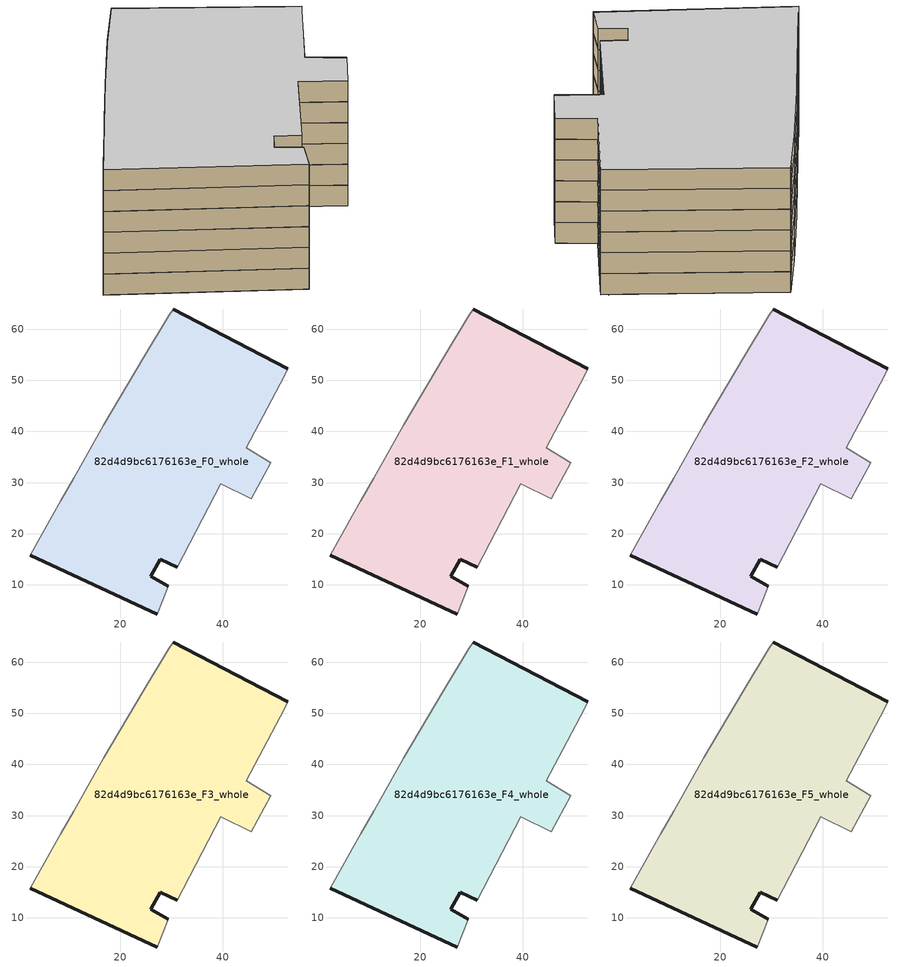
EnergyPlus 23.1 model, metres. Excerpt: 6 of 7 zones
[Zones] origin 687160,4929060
82d4d9bc6176163e_F0_whole
 floor ground (EU_floor_Construction): 31.18,13.4 39.67,29.8 45.61,26.82 49.44,33.89 44.6,36.77 52.02,50.81 52.78,52.29 30.36,63.94 29.52,62.58 24.56,54.54 16.81,41.26 10.87,30.8 8.37,26.4 6.75,23.54 2.37,15.82 27.21,4.3 29.42,9.73 26.01,11.7 27.8,14.97 z0
 wall outside (EU_wall_Construction): 31.18,13.4 27.8,14.97 26.01,11.7 29.42,9.73 / 27.21,4.3 2.37,15.82 / 30.36,63.94 52.78,52.29 z0:3
 wall adiabatic (EU_wall_Construction): 29.42,9.73 27.21,4.3 / 2.37,15.82 6.75,23.54 8.37,26.4 10.87,30.8 16.81,41.26 24.56,54.54 29.52,62.58 30.36,63.94 / 52.78,52.29 52.02,50.81 44.6,36.77 49.44,33.89 45.61,26.82 39.67,29.8 31.18,13.4 z0:3
82d4d9bc6176163e_F1_whole
 floor to 82d4d9bc6176163e_F0_whole (EU_floor_Construction): 31.18,13.4 39.67,29.8 45.61,26.82 49.44,33.89 44.6,36.77 52.02,50.81 52.78,52.29 30.36,63.94 29.52,62.58 24.56,54.54 16.81,41.26 10.87,30.8 8.37,26.4 6.75,23.54 2.37,15.82 27.21,4.3 29.42,9.73 26.01,11.7 27.8,14.97 z3
 wall outside (EU_wall_Construction): 31.18,13.4 27.8,14.97 26.01,11.7 29.42,9.73 / 27.21,4.3 2.37,15.82 / 30.36,63.94 52.78,52.29 z3:6
 wall adiabatic (EU_wall_Construction): 29.42,9.73 27.21,4.3 / 2.37,15.82 6.75,23.54 8.37,26.4 10.87,30.8 16.81,41.26 24.56,54.54 29.52,62.58 30.36,63.94 / 52.78,52.29 52.02,50.81 44.6,36.77 49.44,33.89 45.61,26.82 39.67,29.8 31.18,13.4 z3:6
82d4d9bc6176163e_F2_whole
 floor to 82d4d9bc6176163e_F1_whole (EU_floor_Construction): 31.18,13.4 39.67,29.8 45.61,26.82 49.44,33.89 44.6,36.77 52.02,50.81 52.78,52.29 30.36,63.94 29.52,62.58 24.56,54.54 16.81,41.26 10.87,30.8 8.37,26.4 6.75,23.54 2.37,15.82 27.21,4.3 29.42,9.73 26.01,11.7 27.8,14.97 z6
 wall outside (EU_wall_Construction): 31.18,13.4 27.8,14.97 26.01,11.7 29.42,9.73 / 27.21,4.3 2.37,15.82 / 30.36,63.94 52.78,52.29 z6:9
 wall adiabatic (EU_wall_Construction): 29.42,9.73 27.21,4.3 / 2.37,15.82 6.75,23.54 8.37,26.4 10.87,30.8 16.81,41.26 24.56,54.54 29.52,62.58 30.36,63.94 / 52.78,52.29 52.02,50.81 44.6,36.77 49.44,33.89 45.61,26.82 39.67,29.8 31.18,13.4 z6:9
82d4d9bc6176163e_F3_whole
 floor to 82d4d9bc6176163e_F2_whole (EU_floor_Construction): 31.18,13.4 39.67,29.8 45.61,26.82 49.44,33.89 44.6,36.77 52.02,50.81 52.78,52.29 30.36,63.94 29.52,62.58 24.56,54.54 16.81,41.26 10.87,30.8 8.37,26.4 6.75,23.54 2.37,15.82 27.21,4.3 29.42,9.73 26.01,11.7 27.8,14.97 z9
 wall outside (EU_wall_Construction): 31.18,13.4 27.8,14.97 26.01,11.7 29.42,9.73 / 27.21,4.3 2.37,15.82 / 30.36,63.94 52.78,52.29 z9:12
 wall adiabatic (EU_wall_Construction): 29.42,9.73 27.21,4.3 / 2.37,15.82 6.75,23.54 8.37,26.4 10.87,30.8 16.81,41.26 24.56,54.54 29.52,62.58 30.36,63.94 / 52.78,52.29 52.02,50.81 44.6,36.77 49.44,33.89 45.61,26.82 39.67,29.8 31.18,13.4 z9:12
82d4d9bc6176163e_F4_whole
 floor to 82d4d9bc6176163e_F3_whole (EU_floor_Construction): 31.18,13.4 39.67,29.8 45.61,26.82 49.44,33.89 44.6,36.77 52.02,50.81 52.78,52.29 30.36,63.94 29.52,62.58 24.56,54.54 16.81,41.26 10.87,30.8 8.37,26.4 6.75,23.54 2.37,15.82 27.21,4.3 29.42,9.73 26.01,11.7 27.8,14.97 z12
 wall outside (EU_wall_Construction): 31.18,13.4 27.8,14.97 26.01,11.7 29.42,9.73 / 27.21,4.3 2.37,15.82 / 30.36,63.94 52.78,52.29 z12:15
 wall adiabatic (EU_wall_Construction): 29.42,9.73 27.21,4.3 / 2.37,15.82 6.75,23.54 8.37,26.4 10.87,30.8 16.81,41.26 24.56,54.54 29.52,62.58 30.36,63.94 / 52.78,52.29 52.02,50.81 44.6,36.77 49.44,33.89 45.61,26.82 39.67,29.8 31.18,13.4 z12:15
82d4d9bc6176163e_F5_whole
 floor to 82d4d9bc6176163e_F4_whole (EU_floor_Construction): 31.18,13.4 39.67,29.8 45.61,26.82 49.44,33.89 44.6,36.77 52.02,50.81 52.78,52.29 30.36,63.94 29.52,62.58 24.56,54.54 16.81,41.26 10.87,30.8 8.37,26.4 6.75,23.54 2.37,15.82 27.21,4.3 29.42,9.73 26.01,11.7 27.8,14.97 z15
 wall outside (EU_wall_Construction): 31.18,13.4 27.8,14.97 26.01,11.7 29.42,9.73 / 27.21,4.3 2.37,15.82 / 30.36,63.94 52.78,52.29 z15:18
 wall adiabatic (EU_wall_Construction): 29.42,9.73 27.21,4.3 / 2.37,15.82 6.75,23.54 8.37,26.4 10.87,30.8 16.81,41.26 24.56,54.54 29.52,62.58 30.36,63.94 / 52.78,52.29 52.02,50.81 44.6,36.77 49.44,33.89 45.61,26.82 39.67,29.8 31.18,13.4 z15:18
 ceiling to 82d4d9bc6176163e_F6_whole (EU_floor_Construction): 52.78,52.29 52.02,50.81 44.6,36.77 49.44,33.89 45.61,26.82 39.67,29.8 31.18,13.4 27.8,14.97 26.01,11.7 29.42,9.73 27.21,4.3 2.37,15.82 6.75,23.54 8.37,26.4 10.87,30.8 16.81,41.26 24.56,54.54 29.52,62.58 30.36,63.94 z18
shading: 26.42,4.72 51.9,52.96 z0:15
[Building]
EU S2 Campaign: North Axis=0; Terrain=City; Solar Distribution=FullExterior
[Site:Location]
Bologna: Latitude=44.5; Longitude=11.25; Time Zone=1; Elevation=37
[SizingPeriod:WeatherFileDays]
AnnualSizingPeriod: Begin Month=1; Begin Day of Month=1; End Month=12; End Day of Month=31; Day of Week for Start Day=Monday; Use Weather File Daylight Saving Period=No; Use Weather File Rain and Snow Indicators=No
[MATERIAL]
EU_InternalMass_Material: Roughness=MediumRough; Thickness=0.1; Conductivity=1; Density=1800; Specific Heat=900; Thermal Absorptance=0.9; Solar Absorptance=0.7; Visible Absorptance=0.7
[MATERIAL:NOMASS] Roughness=MediumRough; Thermal Absorptance=0.9; Solar Absorptance=0.7; Visible Absorptance=0.7
Name | Thermal Resistance
EU_wall_NoMass | 0.890213
EU_floor_NoMass | 0.79516
[CONSTRUCTION]
EU_wall_Construction: EU_wall_NoMass
EU_floor_Construction: EU_floor_NoMass
EU_InternalMass_Construction: EU_InternalMass_Material
[ZONE] Type=1; Multiplier=1; Ceiling Height=autocalculate; Volume=4405; Floor Area=autocalculate; Part of Total Floor Area=Yes
82d4d9bc6176163e_F0_whole; 82d4d9bc6176163e_F1_whole; 82d4d9bc6176163e_F2_whole; 82d4d9bc6176163e_F3_whole; 82d4d9bc6176163e_F4_whole; 82d4d9bc6176163e_F5_whole
[INTERNALMASS] Construction=EU_InternalMass_Construction; Surface Area=1281
Name | Zone or ZoneList
82d4d9bc6176163e_F0_whole_EU_InternalMass | 82d4d9bc6176163e_F0_whole
82d4d9bc6176163e_F1_whole_EU_InternalMass | 82d4d9bc6176163e_F1_whole
82d4d9bc6176163e_F2_whole_EU_InternalMass | 82d4d9bc6176163e_F2_whole
82d4d9bc6176163e_F3_whole_EU_InternalMass | 82d4d9bc6176163e_F3_whole
82d4d9bc6176163e_F4_whole_EU_InternalMass | 82d4d9bc6176163e_F4_whole
82d4d9bc6176163e_F5_whole_EU_InternalMass | 82d4d9bc6176163e_F5_whole
[OTHEREQUIPMENT] Fuel Type=Electricity; Design Level Calculation Method=Watts/Area; Power per Zone Floor Area=1; Fraction Latent=0; Fraction Radiant=0; Fraction Lost=0; Carbon Dioxide Generation Rate=0; EndUse Subcategory=EU_Step8_InternalGains
Name | Zone or ZoneList or Space or SpaceList | Schedule
EU_Step8_InternalGain_82d4d9bc6176163e_F0_whole_f000 | 82d4d9bc6176163e_F0_whole | EU_Step8_GainSchedule_82d4d9bc6176163e_F0_whole_f000
EU_Step8_InternalGain_82d4d9bc6176163e_F1_whole_f000 | 82d4d9bc6176163e_F1_whole | EU_Step8_GainSchedule_82d4d9bc6176163e_F1_whole_f000
EU_Step8_InternalGain_82d4d9bc6176163e_F2_whole_f000 | 82d4d9bc6176163e_F2_whole | EU_Step8_GainSchedule_82d4d9bc6176163e_F2_whole_f000
EU_Step8_InternalGain_82d4d9bc6176163e_F3_whole_f000 | 82d4d9bc6176163e_F3_whole | EU_Step8_GainSchedule_82d4d9bc6176163e_F3_whole_f000
EU_Step8_InternalGain_82d4d9bc6176163e_F4_whole_f000 | 82d4d9bc6176163e_F4_whole | EU_Step8_GainSchedule_82d4d9bc6176163e_F4_whole_f000
EU_Step8_InternalGain_82d4d9bc6176163e_F5_whole_f000 | 82d4d9bc6176163e_F5_whole | EU_Step8_GainSchedule_82d4d9bc6176163e_F5_whole_f000
[ZONEVENTILATION:DESIGNFLOWRATE] Schedule=EU_AlwaysOn; Design Flow Rate Calculation Method=AirChanges/Hour; Air Changes per Hour=0.718634; Ventilation Type=Natural; Fan Pressure Rise=0; Fan Total Efficiency=1; Constant Term Coefficient=1; Temperature Term Coefficient=0; Velocity Term Coefficient=0; Velocity Squared Term Coefficient=0; Minimum Indoor Temperature=-100; Maximum Indoor Temperature=100; Delta Temperature=-100; Minimum Outdoor Temperature=-100; Maximum Outdoor Temperature=100; Maximum Wind Speed=40
Name | Zone or ZoneList or Space or SpaceList
EU_ConstantAir_82d4d9bc6176163e_F0_whole | 82d4d9bc6176163e_F0_whole
EU_ConstantAir_82d4d9bc6176163e_F1_whole | 82d4d9bc6176163e_F1_whole
EU_ConstantAir_82d4d9bc6176163e_F2_whole | 82d4d9bc6176163e_F2_whole
EU_ConstantAir_82d4d9bc6176163e_F3_whole | 82d4d9bc6176163e_F3_whole
EU_ConstantAir_82d4d9bc6176163e_F4_whole | 82d4d9bc6176163e_F4_whole
EU_ConstantAir_82d4d9bc6176163e_F5_whole | 82d4d9bc6176163e_F5_whole
[HVACTEMPLATE:THERMOSTAT] Constant Heating Setpoint=20; Constant Cooling Setpoint=50
EU_HeatOnly_82d4d9bc6176163e_F0_whole; EU_HeatOnly_82d4d9bc6176163e_F1_whole; EU_HeatOnly_82d4d9bc6176163e_F2_whole; EU_HeatOnly_82d4d9bc6176163e_F3_whole; EU_HeatOnly_82d4d9bc6176163e_F4_whole; EU_HeatOnly_82d4d9bc6176163e_F5_whole; EU_HeatOnly_82d4d9bc6176163e_F6_whole
[HVACTEMPLATE:ZONE:IDEALLOADSAIRSYSTEM] System Availability Schedule=EU_AlwaysOn; Maximum Heating Supply Air Temperature=50; Minimum Cooling Supply Air Temperature=13; Maximum Heating Supply Air Humidity Ratio=0.0156; Minimum Cooling Supply Air Humidity Ratio=0.0077; Heating Limit=NoLimit; Cooling Limit=NoLimit; Heating Availability Schedule=EU_AlwaysOn; Cooling Availability Schedule=EU_CoolingOff; Dehumidification Control Type=ConstantSensibleHeatRatio; Cooling Sensible Heat Ratio=0.7; Dehumidification Setpoint=60; Humidification Control Type=None; Humidification Setpoint=30; Outdoor Air Method=None; Outdoor Air Flow Rate per Person=0.00944; Outdoor Air Flow Rate per Zone Floor Area=0; Outdoor Air Flow Rate per Zone=0; Demand Controlled Ventilation Type=None; Outdoor Air Economizer Type=NoEconomizer; Heat Recovery Type=None; Sensible Heat Recovery Effectiveness=0.7; Latent Heat Recovery Effectiveness=0.65
Name | Template Thermostat
82d4d9bc6176163e_F0_whole | EU_HeatOnly_82d4d9bc6176163e_F0_whole
82d4d9bc6176163e_F1_whole | EU_HeatOnly_82d4d9bc6176163e_F1_whole
82d4d9bc6176163e_F2_whole | EU_HeatOnly_82d4d9bc6176163e_F2_whole
82d4d9bc6176163e_F3_whole | EU_HeatOnly_82d4d9bc6176163e_F3_whole
82d4d9bc6176163e_F4_whole | EU_HeatOnly_82d4d9bc6176163e_F4_whole
82d4d9bc6176163e_F5_whole | EU_HeatOnly_82d4d9bc6176163e_F5_whole
[SIZING:ZONE] Zone Cooling Design Supply Air Temperature Input Method=SupplyAirTemperature; Zone Cooling Design Supply Air Temperature=13; Zone Heating Design Supply Air Temperature Input Method=SupplyAirTemperature; Zone Heating Design Supply Air Temperature=50; Zone Cooling Design Supply Air Humidity Ratio=0.008; Zone Heating Design Supply Air Humidity Ratio=0.008; Cooling Design Air Flow Method=DesignDay; Cooling Design Air Flow Rate=0; Cooling Minimum Air Flow per Zone Floor Area=0.000762; Cooling Minimum Air Flow=0; Cooling Minimum Air Flow Fraction=0.2; Heating Design Air Flow Method=DesignDay; Heating Design Air Flow Rate=0; Heating Maximum Air Flow per Zone Floor Area=0.002032; Heating Maximum Air Flow=0.141576; Heating Maximum Air Flow Fraction=0.3; Account for Dedicated Outdoor Air System=No; Dedicated Outdoor Air System Control Strategy=NeutralSupplyAir; Dedicated Outdoor Air Low Setpoint Temperature for Design=autosize; Dedicated Outdoor Air High Setpoint Temperature for Design=autosize; Zone Load Sizing Method=Sensible Load Only No Latent Load; Zone Latent Cooling Design Supply Air Humidity Ratio Input Method=HumidityRatioDifference; Zone Cooling Design Supply Air Humidity Ratio Difference=0.005; Zone Latent Heating Design Supply Air Humidity Ratio Input Method=HumidityRatioDifference; Zone Humidification Design Supply Air Humidity Ratio Difference=0.005
82d4d9bc6176163e_F0_whole; 82d4d9bc6176163e_F1_whole; 82d4d9bc6176163e_F2_whole; 82d4d9bc6176163e_F3_whole; 82d4d9bc6176163e_F4_whole; 82d4d9bc6176163e_F5_whole
[SCHEDULE:CONSTANT]
Name | Hourly Value
EU_AlwaysOn | 1
EU_CoolingOff | 0
[SCHEDULE:FILE] Column Number=1; Rows to Skip at Top=0; Number of Hours of Data=8760; Column Separator=Comma; Interpolate to Timestep=No; Minutes per Item=60; Adjust Schedule for Daylight Savings=Yes
Name | File
EU_Step8_GainSchedule_82d4d9bc6176163e_F0_whole_f000 | ../../schedules/82d4d9bc6176163e/82d4d9bc6176163e_F0_whole_f000_gain.csv
EU_Step8_GainSchedule_82d4d9bc6176163e_F1_whole_f000 | ../../schedules/82d4d9bc6176163e/82d4d9bc6176163e_F1_whole_f000_gain.csv
EU_Step8_GainSchedule_82d4d9bc6176163e_F2_whole_f000 | ../../schedules/82d4d9bc6176163e/82d4d9bc6176163e_F2_whole_f000_gain.csv
EU_Step8_GainSchedule_82d4d9bc6176163e_F3_whole_f000 | ../../schedules/82d4d9bc6176163e/82d4d9bc6176163e_F3_whole_f000_gain.csv
EU_Step8_GainSchedule_82d4d9bc6176163e_F4_whole_f000 | ../../schedules/82d4d9bc6176163e/82d4d9bc6176163e_F4_whole_f000_gain.csv
EU_Step8_GainSchedule_82d4d9bc6176163e_F5_whole_f000 | ../../schedules/82d4d9bc6176163e/82d4d9bc6176163e_F5_whole_f000_gain.csv
